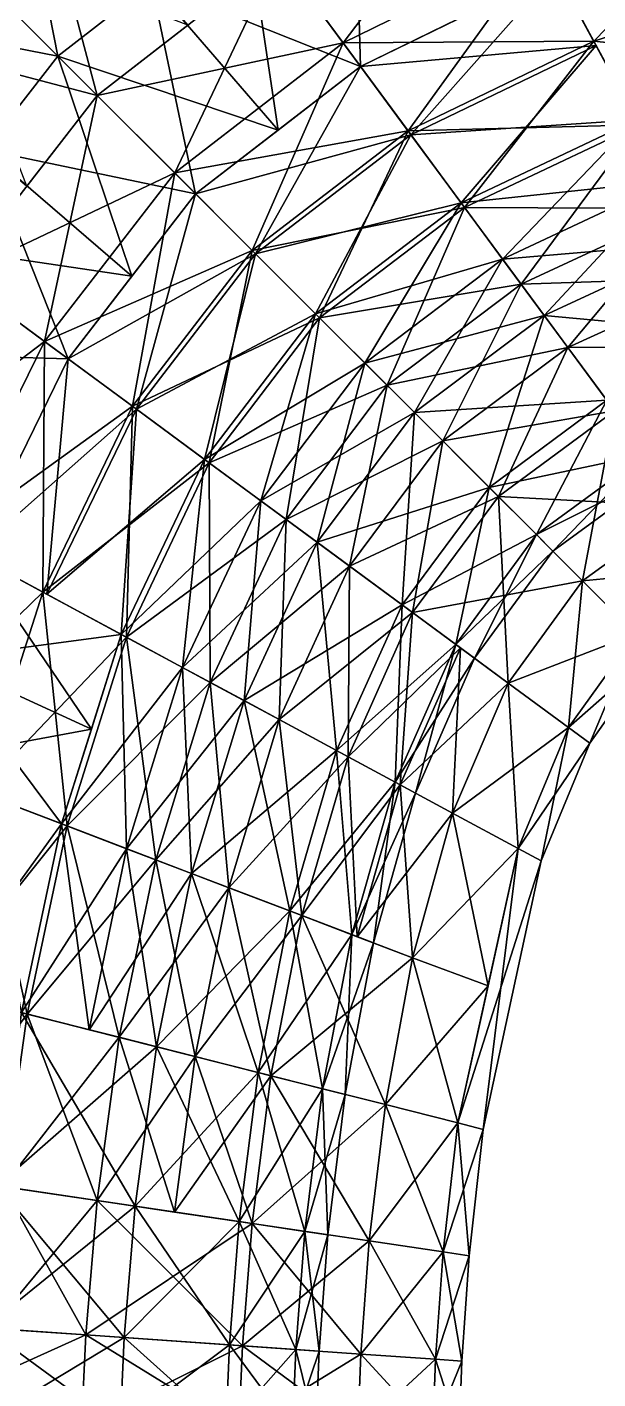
# Model space of a CAD drawing. Extents: x -3.6 to 16, y -16 to 3.6.
# Drawn here: x 2.395 to 3.988, y -6.174 to -2.399 of the extents above; entities that cross this region are included whole.
import ezdxf

# ---------------------------------------------------------------- set-up
doc = ezdxf.new("R2010")
doc.units = 0

msp = doc.modelspace()

# ---------------------------------------------------------------- linework, layer by layer
at = {"layer": 'PipeA_Bend900', "color": 1}
for points in [[(2.056, -2.0559, 3.1349), (2.3518, -1.823, 3.1349), (2.4808, -2.4806, 2.9485)], [(2.7422, -2.2768, 2.9485), (2.4808, -2.4806, 2.9485), (2.3518, -1.823, 3.1349)], [(2.113, -2.1129, -3.5267), (2.4042, -1.8839, -3.5267), (2.5909, -2.5907, -3.3169)], [(2.8434, -2.3944, -3.3169), (2.5909, -2.5907, -3.3169), (2.4042, -1.8839, -3.5267)], [(3.0037, -2.0729, 2.9485), (3.3089, -1.9197, 2.9485), (3.3258, -2.5098, 2.6534)], [(3.096, -2.1981, -3.3169), (3.6877, -1.903, -3.3169), (3.2772, -2.4438, -3.151)], [(3.8324, -2.171, -3.151), (3.2772, -2.4438, -3.151), (3.6877, -1.903, -3.3169)], [(3.5985, -2.3764, 2.6534), (3.3258, -2.5098, 2.6534), (3.3089, -1.9197, 2.9485)], [(3.8324, -2.171, -3.151), (4.4271, -1.9755, -3.151), (3.977, -2.4389, -2.985)], [(4.5356, -2.2593, -2.985), (3.977, -2.4389, -2.985), (4.4271, -1.9755, -3.151)], [(2.056, -2.0559, -3.1349), (1.8231, -2.3519, -3.1349), (2.4808, -2.4806, -2.9484)], [(2.4808, -2.4806, 2.9485), (2.2769, -2.7422, 2.9485), (2.056, -2.0559, 3.1349)], [(2.4808, -2.4806, -2.9484), (2.7422, -2.2768, -2.9484), (2.056, -2.0559, -3.1349)], [(2.7422, -2.2768, 2.9485), (3.0037, -2.0729, 2.9485), (3.0955, -2.6873, 2.6534)], [(3.0037, -2.0729, -2.9484), (2.7422, -2.2768, -2.9484), (3.3258, -2.5098, -2.6534)], [(3.3258, -2.5098, 2.6534), (3.0955, -2.6873, 2.6534), (3.0037, -2.0729, 2.9485)], [(3.3258, -2.5098, -2.6534), (3.5985, -2.3764, -2.6534), (3.0037, -2.0729, -2.9484)], [(2.113, -2.1129, 3.5268), (1.884, -2.4042, 3.5268), (2.5909, -2.5907, 3.317)], [(2.5909, -2.5907, -3.3169), (2.3945, -2.8433, -3.3169), (2.113, -2.1129, -3.5267)], [(2.5909, -2.5907, 3.317), (2.8434, -2.3944, 3.317), (2.113, -2.1129, 3.5268)], [(3.8712, -2.2429, 2.6534), (4.1637, -2.1473, 2.6534), (4.0953, -2.658, 2.2627)], [(4.1637, -2.1473, -2.6534), (3.8712, -2.2429, -2.6534), (4.3598, -2.5747, -2.2626)], [(3.2772, -2.4438, 3.1511), (3.8324, -2.171, 3.1511), (3.096, -2.1981, 3.317)], [(3.2772, -2.4438, -3.151), (3.8324, -2.171, -3.151), (3.4584, -2.6895, -2.985)], [(3.8324, -2.171, 3.1511), (3.2772, -2.4438, 3.1511), (3.977, -2.4389, 2.9851)], [(3.977, -2.4389, -2.985), (3.4584, -2.6895, -2.985), (3.8324, -2.171, -3.151)], [(3.977, -2.4389, 2.9851), (4.5356, -2.2593, 2.9851), (3.8324, -2.171, 3.1511)], [(2.5909, -2.5907, -3.3169), (3.096, -2.1981, -3.3169), (2.8071, -2.8068, -3.151)], [(3.096, -2.1981, 3.317), (2.5909, -2.5907, 3.317), (3.2772, -2.4438, 3.1511)], [(3.2772, -2.4438, -3.151), (2.8071, -2.8068, -3.151), (3.096, -2.1981, -3.3169)], [(3.3258, -2.5098, 2.6534), (3.8712, -2.2429, 2.6534), (3.4662, -2.7001, 2.4581)], [(3.8712, -2.2429, -2.6534), (3.3258, -2.5098, -2.6534), (3.9833, -2.4504, -2.458)], [(3.9833, -2.4504, 2.4581), (3.4662, -2.7001, 2.4581), (3.8712, -2.2429, 2.6534)], [(4.0953, -2.658, -2.2626), (4.3598, -2.5747, -2.2626), (3.8712, -2.2429, -2.6534)], [(3.977, -2.4389, -2.985), (4.5356, -2.2593, -2.985), (4.1031, -2.6724, -2.7652)], [(4.5356, -2.2593, 2.9851), (3.977, -2.4389, 2.9851), (4.6301, -2.5067, 2.7653)], [(2.4808, -2.4806, 2.9485), (2.7422, -2.2768, 2.9485), (2.8651, -2.8649, 2.6534)], [(2.7422, -2.2768, -2.9484), (2.4808, -2.4806, -2.9484), (3.0955, -2.6873, -2.6534)], [(3.0955, -2.6873, 2.6534), (2.8651, -2.8649, 2.6534), (2.7422, -2.2768, 2.9485)], [(3.0955, -2.6873, -2.6534), (3.3258, -2.5098, -2.6534), (2.7422, -2.2768, -2.9484)], [(2.2769, -2.7422, -2.9484), (2.4808, -2.4806, -2.9484), (1.8231, -2.3519, -3.1349)], [(2.3945, -2.8433, 3.317), (2.5909, -2.5907, 3.317), (1.884, -2.4042, 3.5268)], [(2.8071, -2.8068, 3.1511), (3.2772, -2.4438, 3.1511), (2.5909, -2.5907, 3.317)], [(2.8071, -2.8068, -3.151), (3.2772, -2.4438, -3.151), (3.0233, -3.023, -2.985)], [(3.2772, -2.4438, 3.1511), (2.8071, -2.8068, 3.1511), (3.4584, -2.6895, 2.9851)], [(3.4584, -2.6895, -2.985), (3.0233, -3.023, -2.985), (3.2772, -2.4438, -3.151)], [(3.4584, -2.6895, 2.9851), (3.977, -2.4389, 2.9851), (3.2772, -2.4438, 3.1511)], [(3.4662, -2.7001, -2.458), (3.9833, -2.4504, -2.458), (3.3258, -2.5098, -2.6534)], [(3.4584, -2.6895, -2.985), (3.977, -2.4389, -2.985), (3.6163, -2.9036, -2.7652)], [(3.977, -2.4389, 2.9851), (3.4584, -2.6895, 2.9851), (4.1031, -2.6724, 2.7653)], [(3.4662, -2.7001, 2.4581), (3.9833, -2.4504, 2.4581), (3.6065, -2.8904, 2.2627)], [(3.9833, -2.4504, -2.458), (3.4662, -2.7001, -2.458), (4.0953, -2.658, -2.2626)], [(4.0953, -2.658, 2.2627), (3.6065, -2.8904, 2.2627), (3.9833, -2.4504, 2.4581)], [(4.1031, -2.6724, -2.7652), (3.6163, -2.9036, -2.7652), (3.977, -2.4389, -2.985)], [(4.1031, -2.6724, 2.7653), (4.6301, -2.5067, 2.7653), (3.977, -2.4389, 2.9851)], [(2.2769, -2.7422, 2.9485), (2.4808, -2.4806, 2.9485), (2.6875, -3.0954, 2.6534)], [(2.4808, -2.4806, -2.9484), (2.2769, -2.7422, -2.9484), (2.8651, -2.8649, -2.6534)], [(2.8651, -2.8649, 2.6534), (2.6875, -3.0954, 2.6534), (2.4808, -2.4806, 2.9485)], [(2.8651, -2.8649, -2.6534), (3.0955, -2.6873, -2.6534), (2.4808, -2.4806, -2.9484)], [(2.8651, -2.8649, 2.6534), (3.3258, -2.5098, 2.6534), (3.0326, -3.0323, 2.4581)], [(3.3258, -2.5098, -2.6534), (2.8651, -2.8649, -2.6534), (3.4662, -2.7001, -2.458)], [(3.4662, -2.7001, 2.4581), (3.0326, -3.0323, 2.4581), (3.3258, -2.5098, 2.6534)], [(2.1982, -3.096, -3.3169), (2.5909, -2.5907, -3.3169), (2.4439, -3.2771, -3.151)], [(2.5909, -2.5907, 3.317), (2.1982, -3.096, 3.317), (2.8071, -2.8068, 3.1511)], [(2.8071, -2.8068, -3.151), (2.4439, -3.2771, -3.151), (2.5909, -2.5907, -3.3169)], [(3.6163, -2.9036, 2.7653), (4.1031, -2.6724, 2.7653), (3.4584, -2.6895, 2.9851)], [(3.6065, -2.8904, -2.2626), (4.0953, -2.658, -2.2626), (3.4662, -2.7001, -2.458)], [(3.6065, -2.8904, 2.2627), (4.0953, -2.658, 2.2627), (3.7223, -3.0474, 2.0259)], [(4.0953, -2.658, -2.2626), (3.6065, -2.8904, -2.2626), (4.1877, -2.8292, -2.0258)], [(3.6163, -2.9036, -2.7652), (4.1031, -2.6724, -2.7652), (3.7742, -3.1177, -2.5454)], [(4.1031, -2.6724, 2.7653), (3.6163, -2.9036, 2.7653), (4.2291, -2.9058, 2.5455)], [(4.1877, -2.8292, 2.0259), (3.7223, -3.0474, 2.0259), (4.0953, -2.658, 2.2627)], [(4.2291, -2.9058, -2.5454), (3.7742, -3.1177, -2.5454), (4.1031, -2.6724, -2.7652)], [(3.0233, -3.023, 2.9851), (3.4584, -2.6895, 2.9851), (2.8071, -2.8068, 3.1511)], [(3.0326, -3.0323, -2.458), (3.4662, -2.7001, -2.458), (2.8651, -2.8649, -2.6534)], [(3.0233, -3.023, -2.985), (3.4584, -2.6895, -2.985), (3.2117, -3.2114, -2.7652)], [(3.4584, -2.6895, 2.9851), (3.0233, -3.023, 2.9851), (3.6163, -2.9036, 2.7653)], [(3.0326, -3.0323, 2.4581), (3.4662, -2.7001, 2.4581), (3.2, -3.1997, 2.2627)], [(3.4662, -2.7001, -2.458), (3.0326, -3.0323, -2.458), (3.6065, -2.8904, -2.2626)], [(3.6065, -2.8904, 2.2627), (3.2, -3.1997, 2.2627), (3.4662, -2.7001, 2.4581)], [(3.6163, -2.9036, -2.7652), (3.2117, -3.2114, -2.7652), (3.4584, -2.6895, -2.985)], [(2.073, -3.0037, 2.9485), (2.2769, -2.7422, 2.9485), (2.5099, -3.3258, 2.6534)], [(2.2769, -2.7422, -2.9484), (2.073, -3.0037, -2.9484), (2.6875, -3.0954, -2.6534)], [(2.6875, -3.0954, 2.6534), (2.5099, -3.3258, 2.6534), (2.2769, -2.7422, 2.9485)], [(2.6875, -3.0954, -2.6534), (2.8651, -2.8649, -2.6534), (2.2769, -2.7422, -2.9484)], [(2.4439, -3.2771, 3.1511), (2.8071, -2.8068, 3.1511), (2.1982, -3.096, 3.317)], [(2.4439, -3.2771, -3.151), (2.8071, -2.8068, -3.151), (2.6897, -3.4583, -2.985)], [(2.8071, -2.8068, 3.1511), (2.4439, -3.2771, 3.1511), (3.0233, -3.023, 2.9851)], [(3.0233, -3.023, -2.985), (2.6897, -3.4583, -2.985), (2.8071, -2.8068, -3.151)], [(3.7223, -3.0474, -2.0258), (4.1877, -2.8292, -2.0258), (3.6065, -2.8904, -2.2626)], [(3.7223, -3.0474, 2.0259), (4.1877, -2.8292, 2.0259), (3.8381, -3.2045, 1.7891)], [(4.1877, -2.8292, -2.0258), (3.7223, -3.0474, -2.0258), (4.2801, -3.0004, -1.789)], [(4.2801, -3.0004, 1.7891), (3.8381, -3.2045, 1.7891), (4.1877, -2.8292, 2.0259)], [(2.5099, -3.3258, 2.6534), (2.8651, -2.8649, 2.6534), (2.7003, -3.4661, 2.4581)], [(2.8651, -2.8649, -2.6534), (2.5099, -3.3258, -2.6534), (3.0326, -3.0323, -2.458)], [(3.0326, -3.0323, 2.4581), (2.7003, -3.4661, 2.4581), (2.8651, -2.8649, 2.6534)], [(3.2117, -3.2114, 2.7653), (3.6163, -2.9036, 2.7653), (3.0233, -3.023, 2.9851)], [(3.2, -3.1997, -2.2626), (3.6065, -2.8904, -2.2626), (3.0326, -3.0323, -2.458)], [(3.2, -3.1997, 2.2627), (3.6065, -2.8904, 2.2627), (3.3382, -3.3379, 2.0259)], [(3.6065, -2.8904, -2.2626), (3.2, -3.1997, -2.2626), (3.7223, -3.0474, -2.0258)], [(3.2117, -3.2114, -2.7652), (3.6163, -2.9036, -2.7652), (3.4, -3.3997, -2.5454)], [(3.6163, -2.9036, 2.7653), (3.2117, -3.2114, 2.7653), (3.7742, -3.1177, 2.5455)], [(3.7223, -3.0474, 2.0259), (3.3382, -3.3379, 2.0259), (3.6065, -2.8904, 2.2627)], [(3.7742, -3.1177, -2.5454), (3.4, -3.3997, -2.5454), (3.6163, -2.9036, -2.7652)], [(3.7742, -3.1177, 2.5455), (4.2291, -2.9058, 2.5455), (3.6163, -2.9036, 2.7653)], [(3.7742, -3.1177, -2.5454), (4.2291, -2.9058, -2.5454), (3.9044, -3.2944, -2.2791)], [(4.2291, -2.9058, 2.5455), (3.7742, -3.1177, 2.5455), (4.3331, -3.0984, 2.2791)], [(4.3331, -3.0984, -2.2791), (3.9044, -3.2944, -2.2791), (4.2291, -2.9058, -2.5454)], [(2.073, -3.0037, -2.9484), (1.9198, -3.309, -2.9484), (2.5099, -3.3258, -2.6534)], [(2.5099, -3.3258, 2.6534), (2.3765, -3.5985, 2.6534), (2.073, -3.0037, 2.9485)], [(2.5099, -3.3258, -2.6534), (2.6875, -3.0954, -2.6534), (2.073, -3.0037, -2.9484)], [(3.8381, -3.2045, -1.789), (4.2801, -3.0004, -1.789), (3.7223, -3.0474, -2.0258)], [(3.8381, -3.2045, 1.7891), (4.2801, -3.0004, 1.7891), (4.013, -3.4416, 1.2455)], [(4.2801, -3.0004, -1.789), (3.8381, -3.2045, -1.789), (4.4197, -3.259, -1.2455)], [(2.6897, -3.4583, 2.9851), (3.0233, -3.023, 2.9851), (2.4439, -3.2771, 3.1511)], [(2.7003, -3.4661, -2.458), (3.0326, -3.0323, -2.458), (2.5099, -3.3258, -2.6534)], [(2.6897, -3.4583, -2.985), (3.0233, -3.023, -2.985), (2.9038, -3.6162, -2.7652)], [(3.0233, -3.023, 2.9851), (2.6897, -3.4583, 2.9851), (3.2117, -3.2114, 2.7653)], [(2.7003, -3.4661, 2.4581), (3.0326, -3.0323, 2.4581), (2.8906, -3.6064, 2.2627)], [(3.0326, -3.0323, -2.458), (2.7003, -3.4661, -2.458), (3.2, -3.1997, -2.2626)], [(3.2, -3.1997, 2.2627), (2.8906, -3.6064, 2.2627), (3.0326, -3.0323, 2.4581)], [(3.2117, -3.2114, -2.7652), (2.9038, -3.6162, -2.7652), (3.0233, -3.023, -2.985)], [(3.3382, -3.3379, -2.0258), (3.7223, -3.0474, -2.0258), (3.2, -3.1997, -2.2626)], [(3.3382, -3.3379, 2.0259), (3.7223, -3.0474, 2.0259), (3.4764, -3.476, 1.7891)], [(3.7223, -3.0474, -2.0258), (3.3382, -3.3379, -2.0258), (3.8381, -3.2045, -1.789)], [(3.8381, -3.2045, 1.7891), (3.4764, -3.476, 1.7891), (3.7223, -3.0474, 2.0259)], [(2.1982, -3.096, 3.317), (1.9031, -3.6878, 3.317), (2.4439, -3.2771, 3.1511)], [(2.4439, -3.2771, -3.151), (2.1711, -3.8325, -3.151), (2.1982, -3.096, -3.3169)], [(3.4, -3.3997, 2.5455), (3.7742, -3.1177, 2.5455), (3.2117, -3.2114, 2.7653)], [(3.4, -3.3997, -2.5454), (3.7742, -3.1177, -2.5454), (3.5555, -3.5551, -2.2791)], [(3.7742, -3.1177, 2.5455), (3.4, -3.3997, 2.5455), (3.9044, -3.2944, 2.2791)], [(3.9044, -3.2944, -2.2791), (3.5555, -3.5551, -2.2791), (3.7742, -3.1177, -2.5454)], [(3.9044, -3.2944, 2.2791), (4.3331, -3.0984, 2.2791), (3.7742, -3.1177, 2.5455)], [(3.9044, -3.2944, -2.2791), (4.3331, -3.0984, -2.2791), (4.0347, -3.471, -2.0127)], [(4.3331, -3.0984, 2.2791), (3.9044, -3.2944, 2.2791), (4.437, -3.2911, 2.0127)], [(2.8906, -3.6064, -2.2626), (3.2, -3.1997, -2.2626), (2.7003, -3.4661, -2.458)], [(2.8906, -3.6064, 2.2627), (3.2, -3.1997, 2.2627), (3.0477, -3.7222, 2.0259)], [(3.2, -3.1997, -2.2626), (2.8906, -3.6064, -2.2626), (3.3382, -3.3379, -2.0258)], [(3.3382, -3.3379, 2.0259), (3.0477, -3.7222, 2.0259), (3.2, -3.1997, 2.2627)], [(3.4764, -3.476, -1.789), (3.8381, -3.2045, -1.789), (3.3382, -3.3379, -2.0258)], [(3.4764, -3.476, 1.7891), (3.8381, -3.2045, 1.7891), (3.685, -3.6846, 1.2455)], [(3.8381, -3.2045, -1.789), (3.4764, -3.476, -1.789), (4.013, -3.4416, -1.2455)], [(4.013, -3.4416, 1.2455), (3.685, -3.6846, 1.2455), (3.8381, -3.2045, 1.7891)], [(4.013, -3.4416, -1.2455), (4.4197, -3.259, -1.2455), (3.8381, -3.2045, -1.789)], [(2.9038, -3.6162, 2.7653), (3.2117, -3.2114, 2.7653), (2.6897, -3.4583, 2.9851)], [(2.9038, -3.6162, -2.7652), (3.2117, -3.2114, -2.7652), (3.118, -3.774, -2.5454)], [(3.2117, -3.2114, 2.7653), (2.9038, -3.6162, 2.7653), (3.4, -3.3997, 2.5455)], [(3.4, -3.3997, -2.5454), (3.118, -3.774, -2.5454), (3.2117, -3.2114, -2.7652)], [(2.1711, -3.8325, 3.1511), (2.4439, -3.2771, 3.1511), (1.9031, -3.6878, 3.317)], [(2.1711, -3.8325, -3.151), (2.4439, -3.2771, -3.151), (2.439, -3.9771, -2.985)], [(2.4439, -3.2771, 3.1511), (2.1711, -3.8325, 3.1511), (2.6897, -3.4583, 2.9851)], [(2.6897, -3.4583, -2.985), (2.439, -3.9771, -2.985), (2.4439, -3.2771, -3.151)], [(2.3765, -3.5985, -2.6534), (2.5099, -3.3258, -2.6534), (1.9198, -3.309, -2.9484)], [(3.5555, -3.5551, 2.2791), (3.9044, -3.2944, 2.2791), (3.4, -3.3997, 2.5455)], [(3.5555, -3.5551, -2.2791), (3.9044, -3.2944, -2.2791), (3.7109, -3.7105, -2.0127)], [(3.9044, -3.2944, 2.2791), (3.5555, -3.5551, 2.2791), (4.0347, -3.471, 2.0127)], [(4.0347, -3.471, -2.0127), (3.7109, -3.7105, -2.0127), (3.9044, -3.2944, -2.2791)], [(4.0347, -3.471, 2.0127), (4.437, -3.2911, 2.0127), (3.9044, -3.2944, 2.2791)], [(2.243, -3.8713, 2.6534), (2.5099, -3.3258, 2.6534), (2.4506, -3.9833, 2.4581)], [(2.5099, -3.3258, -2.6534), (2.243, -3.8713, -2.6534), (2.7003, -3.4661, -2.458)], [(2.7003, -3.4661, 2.4581), (2.4506, -3.9833, 2.4581), (2.5099, -3.3258, 2.6534)], [(3.0477, -3.7222, -2.0258), (3.3382, -3.3379, -2.0258), (2.8906, -3.6064, -2.2626)], [(3.0477, -3.7222, 2.0259), (3.3382, -3.3379, 2.0259), (3.2047, -3.838, 1.7891)], [(3.3382, -3.3379, -2.0258), (3.0477, -3.7222, -2.0258), (3.4764, -3.476, -1.789)], [(3.4764, -3.476, 1.7891), (3.2047, -3.838, 1.7891), (3.3382, -3.3379, 2.0259)], [(3.118, -3.774, 2.5455), (3.4, -3.3997, 2.5455), (2.9038, -3.6162, 2.7653)], [(3.118, -3.774, -2.5454), (3.4, -3.3997, -2.5454), (3.2946, -3.9043, -2.2791)], [(3.4, -3.3997, 2.5455), (3.118, -3.774, 2.5455), (3.5555, -3.5551, 2.2791)], [(3.5555, -3.5551, -2.2791), (3.2946, -3.9043, -2.2791), (3.4, -3.3997, -2.5454)], [(2.439, -3.9771, 2.9851), (2.6897, -3.4583, 2.9851), (2.1711, -3.8325, 3.1511)], [(2.4506, -3.9833, -2.458), (2.7003, -3.4661, -2.458), (2.243, -3.8713, -2.6534)], [(2.439, -3.9771, -2.985), (2.6897, -3.4583, -2.985), (2.6725, -4.1031, -2.7652)], [(2.6897, -3.4583, 2.9851), (2.439, -3.9771, 2.9851), (2.9038, -3.6162, 2.7653)], [(2.4506, -3.9833, 2.4581), (2.7003, -3.4661, 2.4581), (2.6581, -4.0953, 2.2627)], [(2.7003, -3.4661, -2.458), (2.4506, -3.9833, -2.458), (2.8906, -3.6064, -2.2626)], [(2.8906, -3.6064, 2.2627), (2.6581, -4.0953, 2.2627), (2.7003, -3.4661, 2.4581)], [(2.9038, -3.6162, -2.7652), (2.6725, -4.1031, -2.7652), (2.6897, -3.4583, -2.985)], [(3.685, -3.6846, -1.2455), (4.013, -3.4416, -1.2455), (3.4764, -3.476, -1.789)], [(3.7109, -3.7105, 2.0127), (4.0347, -3.471, 2.0127), (3.5555, -3.5551, 2.2791)], [(3.685, -3.6846, 1.2455), (4.013, -3.4416, 1.2455), (3.8169, -3.8165, 0.6449)], [(4.013, -3.4416, -1.2455), (3.685, -3.6846, -1.2455), (4.1235, -3.5915, -0.6449)], [(3.7109, -3.7105, -2.0127), (4.0347, -3.471, -2.0127), (3.9456, -3.9452, -1.4012)], [(4.0347, -3.471, 2.0127), (3.7109, -3.7105, 2.0127), (4.2314, -3.7378, 1.4012)], [(4.1235, -3.5915, 0.6449), (3.8169, -3.8165, 0.6449), (4.013, -3.4416, 1.2455)], [(4.2314, -3.7378, -1.4012), (3.9456, -3.9452, -1.4012), (4.0347, -3.471, -2.0127)], [(3.2047, -3.838, -1.789), (3.4764, -3.476, -1.789), (3.0477, -3.7222, -2.0258)], [(3.2047, -3.838, 1.7891), (3.4764, -3.476, 1.7891), (3.4419, -4.0128, 1.2455)], [(3.4764, -3.476, -1.789), (3.2047, -3.838, -1.789), (3.685, -3.6846, -1.2455)], [(3.685, -3.6846, 1.2455), (3.4419, -4.0128, 1.2455), (3.4764, -3.476, 1.7891)], [(3.2946, -3.9043, 2.2791), (3.5555, -3.5551, 2.2791), (3.118, -3.774, 2.5455)], [(3.2946, -3.9043, -2.2791), (3.5555, -3.5551, -2.2791), (3.4713, -4.0345, -2.0127)], [(3.5555, -3.5551, 2.2791), (3.2946, -3.9043, 2.2791), (3.7109, -3.7105, 2.0127)], [(3.7109, -3.7105, -2.0127), (3.4713, -4.0345, -2.0127), (3.5555, -3.5551, -2.2791)], [(2.6725, -4.1031, 2.7653), (2.9038, -3.6162, 2.7653), (2.439, -3.9771, 2.9851)], [(2.6581, -4.0953, -2.2626), (2.8906, -3.6064, -2.2626), (2.4506, -3.9833, -2.458)], [(2.6581, -4.0953, 2.2627), (2.8906, -3.6064, 2.2627), (2.8293, -4.1877, 2.0259)], [(2.8906, -3.6064, -2.2626), (2.6581, -4.0953, -2.2626), (3.0477, -3.7222, -2.0258)], [(2.6725, -4.1031, -2.7652), (2.9038, -3.6162, -2.7652), (2.906, -4.2291, -2.5454)], [(2.9038, -3.6162, 2.7653), (2.6725, -4.1031, 2.7653), (3.118, -3.774, 2.5455)], [(3.0477, -3.7222, 2.0259), (2.8293, -4.1877, 2.0259), (2.8906, -3.6064, 2.2627)], [(3.118, -3.774, -2.5454), (2.906, -4.2291, -2.5454), (2.9038, -3.6162, -2.7652)], [(3.8169, -3.8165, -0.6449), (4.1235, -3.5915, -0.6449), (3.685, -3.6846, -1.2455)], [(3.8169, -3.8165, 0.6449), (4.1235, -3.5915, 0.6449), (3.8629, -3.8624)], [(4.1235, -3.5915, -0.6449), (3.8169, -3.8165, -0.6449), (4.162, -3.6437)], [(4.162, -3.6437), (3.8629, -3.8624), (4.1235, -3.5915, 0.6449)], [(3.8629, -3.8624), (4.162, -3.6437), (3.8169, -3.8165, -0.6449)], [(3.4419, -4.0128, -1.2455), (3.685, -3.6846, -1.2455), (3.2047, -3.838, -1.789)], [(3.4419, -4.0128, 1.2455), (3.685, -3.6846, 1.2455), (3.5918, -4.1233, 0.6449)], [(3.685, -3.6846, -1.2455), (3.4419, -4.0128, -1.2455), (3.8169, -3.8165, -0.6449)], [(3.8169, -3.8165, 0.6449), (3.5918, -4.1233, 0.6449), (3.685, -3.6846, 1.2455)], [(2.8293, -4.1877, -2.0258), (3.0477, -3.7222, -2.0258), (2.6581, -4.0953, -2.2626)], [(2.8293, -4.1877, 2.0259), (3.0477, -3.7222, 2.0259), (3.0006, -4.2801, 1.7891)], [(3.0477, -3.7222, -2.0258), (2.8293, -4.1877, -2.0258), (3.2047, -3.838, -1.789)], [(3.2047, -3.838, 1.7891), (3.0006, -4.2801, 1.7891), (3.0477, -3.7222, 2.0259)], [(3.4713, -4.0345, 2.0127), (3.7109, -3.7105, 2.0127), (3.2946, -3.9043, 2.2791)], [(3.4713, -4.0345, -2.0127), (3.7109, -3.7105, -2.0127), (3.7381, -4.2312, -1.4012)], [(3.7109, -3.7105, 2.0127), (3.4713, -4.0345, 2.0127), (3.9456, -3.9452, 1.4012)], [(3.9456, -3.9452, -1.4012), (3.7381, -4.2312, -1.4012), (3.7109, -3.7105, -2.0127)], [(3.9456, -3.9452, 1.4012), (4.2314, -3.7378, 1.4012), (3.7109, -3.7105, 2.0127)], [(2.906, -4.2291, 2.5455), (3.118, -3.774, 2.5455), (2.6725, -4.1031, 2.7653)], [(2.906, -4.2291, -2.5454), (3.118, -3.774, -2.5454), (3.0986, -4.333, -2.2791)], [(3.118, -3.774, 2.5455), (2.906, -4.2291, 2.5455), (3.2946, -3.9043, 2.2791)], [(3.2946, -3.9043, -2.2791), (3.0986, -4.333, -2.2791), (3.118, -3.774, -2.5454)], [(3.9456, -3.9452, -1.4012), (4.2314, -3.7378, -1.4012), (4.0939, -4.0935, -0.7255)], [(4.2314, -3.7378, 1.4012), (3.9456, -3.9452, 1.4012), (4.3557, -3.9064, 0.7255)], [(2.1711, -3.8325, 3.1511), (1.9755, -4.4272, 3.1511), (2.439, -3.9771, 2.9851)], [(2.439, -3.9771, -2.985), (2.2594, -4.5357, -2.985), (2.1711, -3.8325, -3.151)], [(3.0006, -4.2801, -1.789), (3.2047, -3.838, -1.789), (2.8293, -4.1877, -2.0258)], [(3.0006, -4.2801, 1.7891), (3.2047, -3.838, 1.7891), (3.2592, -4.4197, 1.2455)], [(3.2047, -3.838, -1.789), (3.0006, -4.2801, -1.789), (3.4419, -4.0128, -1.2455)], [(3.4419, -4.0128, 1.2455), (3.2592, -4.4197, 1.2455), (3.2047, -3.838, 1.7891)], [(3.5918, -4.1233, -0.6449), (3.8169, -3.8165, -0.6449), (3.4419, -4.0128, -1.2455)], [(3.5918, -4.1233, 0.6449), (3.8169, -3.8165, 0.6449), (3.644, -4.1618)], [(3.8169, -3.8165, -0.6449), (3.5918, -4.1233, -0.6449), (3.8629, -3.8624)], [(3.8629, -3.8624), (3.644, -4.1618), (3.8169, -3.8165, 0.6449)], [(2.1474, -4.1638, 2.6534), (2.243, -3.8713, 2.6534), (2.5748, -4.3598, 2.2627)], [(2.243, -3.8713, -2.6534), (2.1474, -4.1638, -2.6534), (2.6581, -4.0953, -2.2626)], [(2.6581, -4.0953, 2.2627), (2.5748, -4.3598, 2.2627), (2.243, -3.8713, 2.6534)], [(3.644, -4.1618), (3.8629, -3.8624), (3.5918, -4.1233, -0.6449)], [(3.0986, -4.333, 2.2791), (3.2946, -3.9043, 2.2791), (2.906, -4.2291, 2.5455)], [(3.0986, -4.333, -2.2791), (3.2946, -3.9043, -2.2791), (3.2912, -4.437, -2.0127)], [(3.2946, -3.9043, 2.2791), (3.0986, -4.333, 2.2791), (3.4713, -4.0345, 2.0127)], [(3.4713, -4.0345, -2.0127), (3.2912, -4.437, -2.0127), (3.2946, -3.9043, -2.2791)], [(4.0939, -4.0935, 0.7255), (4.3557, -3.9064, 0.7255), (3.9456, -3.9452, 1.4012)], [(3.7381, -4.2312, 1.4012), (3.9456, -3.9452, 1.4012), (3.4713, -4.0345, 2.0127)], [(3.7381, -4.2312, -1.4012), (3.9456, -3.9452, -1.4012), (3.9067, -4.3555, -0.7255)], [(3.9456, -3.9452, 1.4012), (3.7381, -4.2312, 1.4012), (4.0939, -4.0935, 0.7255)], [(4.0939, -4.0935, -0.7255), (3.9067, -4.3555, -0.7255), (3.9456, -3.9452, -1.4012)], [(2.2594, -4.5357, 2.9851), (2.439, -3.9771, 2.9851), (1.9755, -4.4272, 3.1511)], [(2.2594, -4.5357, -2.985), (2.439, -3.9771, -2.985), (2.5067, -4.6301, -2.7652)], [(2.439, -3.9771, 2.9851), (2.2594, -4.5357, 2.9851), (2.6725, -4.1031, 2.7653)], [(2.6725, -4.1031, -2.7652), (2.5067, -4.6301, -2.7652), (2.439, -3.9771, -2.985)], [(3.2592, -4.4197, -1.2455), (3.4419, -4.0128, -1.2455), (3.0006, -4.2801, -1.789)], [(3.2912, -4.437, 2.0127), (3.4713, -4.0345, 2.0127), (3.0986, -4.333, 2.2791)], [(3.2592, -4.4197, 1.2455), (3.4419, -4.0128, 1.2455), (3.4226, -4.5079, 0.6449)], [(3.4419, -4.0128, -1.2455), (3.2592, -4.4197, -1.2455), (3.5918, -4.1233, -0.6449)], [(3.2912, -4.437, -2.0127), (3.4713, -4.0345, -2.0127), (3.4367, -4.5155, -1.7069)], [(3.4713, -4.0345, 2.0127), (3.2912, -4.437, 2.0127), (3.6047, -4.1328, 1.707)], [(3.5918, -4.1233, 0.6449), (3.4226, -4.5079, 0.6449), (3.4419, -4.0128, 1.2455)], [(3.6047, -4.1328, -1.7069), (3.4367, -4.5155, -1.7069), (3.4713, -4.0345, -2.0127)], [(2.5748, -4.3598, -2.2626), (2.6581, -4.0953, -2.2626), (2.1474, -4.1638, -2.6534)], [(2.5067, -4.6301, 2.7653), (2.6725, -4.1031, 2.7653), (2.2594, -4.5357, 2.9851)], [(2.4915, -4.6243, 2.2627), (2.6581, -4.0953, 2.2627), (2.6729, -4.6936, 2.0259)], [(2.6581, -4.0953, -2.2626), (2.4915, -4.6243, -2.2626), (2.8293, -4.1877, -2.0258)], [(2.5067, -4.6301, -2.7652), (2.6725, -4.1031, -2.7652), (2.7541, -4.7246, -2.5454)], [(2.6725, -4.1031, 2.7653), (2.5067, -4.6301, 2.7653), (2.906, -4.2291, 2.5455)], [(2.8293, -4.1877, 2.0259), (2.6729, -4.6936, 2.0259), (2.6581, -4.0953, 2.2627)], [(2.906, -4.2291, -2.5454), (2.7541, -4.7246, -2.5454), (2.6725, -4.1031, -2.7652)], [(3.9067, -4.3555, 0.7255), (4.0939, -4.0935, 0.7255), (3.7381, -4.2312, 1.4012)], [(3.9067, -4.3555, -0.7255), (4.0939, -4.0935, -0.7255), (3.9655, -4.3988)], [(4.0939, -4.0935, 0.7255), (3.9067, -4.3555, 0.7255), (4.1457, -4.1452)], [(4.1457, -4.1452), (3.9655, -4.3988), (4.0939, -4.0935, -0.7255)], [(3.4226, -4.5079, -0.6449), (3.5918, -4.1233, -0.6449), (3.2592, -4.4197, -1.2455)], [(3.4367, -4.5155, 1.707), (3.6047, -4.1328, 1.707), (3.2912, -4.437, 2.0127)], [(3.4226, -4.5079, 0.6449), (3.5918, -4.1233, 0.6449), (3.4796, -4.5386)], [(3.5918, -4.1233, -0.6449), (3.4226, -4.5079, -0.6449), (3.644, -4.1618)], [(3.4367, -4.5155, -1.7069), (3.6047, -4.1328, -1.7069), (3.5821, -4.594, -1.4012)], [(3.6047, -4.1328, 1.707), (3.4367, -4.5155, 1.707), (3.7381, -4.2312, 1.4012)], [(3.644, -4.1618), (3.4796, -4.5386), (3.5918, -4.1233, 0.6449)], [(3.7381, -4.2312, -1.4012), (3.5821, -4.594, -1.4012), (3.6047, -4.1328, -1.7069)], [(3.9655, -4.3988), (4.1457, -4.1452), (3.9067, -4.3555, 0.7255)], [(2.0518, -4.4564, 2.6534), (2.1474, -4.1638, 2.6534), (2.4915, -4.6243, 2.2627)], [(2.1474, -4.1638, -2.6534), (2.0518, -4.4564, -2.6534), (2.5748, -4.3598, -2.2626)], [(2.5748, -4.3598, 2.2627), (2.4915, -4.6243, 2.2627), (2.1474, -4.1638, 2.6534)], [(2.6729, -4.6936, -2.0258), (2.8293, -4.1877, -2.0258), (2.4915, -4.6243, -2.2626)], [(2.6729, -4.6936, 2.0259), (2.8293, -4.1877, 2.0259), (2.8543, -4.7629, 1.7891)], [(2.8293, -4.1877, -2.0258), (2.6729, -4.6936, -2.0258), (3.0006, -4.2801, -1.789)], [(3.0006, -4.2801, 1.7891), (2.8543, -4.7629, 1.7891), (2.8293, -4.1877, 2.0259)], [(3.4796, -4.5386), (3.644, -4.1618), (3.4226, -4.5079, -0.6449)], [(2.7541, -4.7246, 2.5455), (2.906, -4.2291, 2.5455), (2.5067, -4.6301, 2.7653)], [(2.7541, -4.7246, -2.5454), (2.906, -4.2291, -2.5454), (2.9581, -4.8025, -2.2791)], [(2.906, -4.2291, 2.5455), (2.7541, -4.7246, 2.5455), (3.0986, -4.333, 2.2791)], [(3.0986, -4.333, -2.2791), (2.9581, -4.8025, -2.2791), (2.906, -4.2291, -2.5454)], [(3.5821, -4.594, 1.4012), (3.7381, -4.2312, 1.4012), (3.4367, -4.5155, 1.707)], [(3.5821, -4.594, -1.4012), (3.7381, -4.2312, -1.4012), (3.766, -4.6932, -0.7255)], [(3.7381, -4.2312, 1.4012), (3.5821, -4.594, 1.4012), (3.9067, -4.3555, 0.7255)], [(3.9067, -4.3555, -0.7255), (3.766, -4.6932, -0.7255), (3.7381, -4.2312, -1.4012)], [(2.8543, -4.7629, -1.789), (3.0006, -4.2801, -1.789), (2.6729, -4.6936, -2.0258)], [(2.8543, -4.7629, 1.7891), (3.0006, -4.2801, 1.7891), (3.1282, -4.8675, 1.2455)], [(3.0006, -4.2801, -1.789), (2.8543, -4.7629, -1.789), (3.2592, -4.4197, -1.2455)], [(3.2592, -4.4197, 1.2455), (3.1282, -4.8675, 1.2455), (3.0006, -4.2801, 1.7891)], [(2.9581, -4.8025, 2.2791), (3.0986, -4.333, 2.2791), (2.7541, -4.7246, 2.5455)], [(2.9581, -4.8025, -2.2791), (3.0986, -4.333, -2.2791), (3.1622, -4.8805, -2.0127)], [(3.0986, -4.333, 2.2791), (2.9581, -4.8025, 2.2791), (3.2912, -4.437, 2.0127)], [(3.2912, -4.437, -2.0127), (3.1622, -4.8805, -2.0127), (3.0986, -4.333, -2.2791)], [(2.4915, -4.6243, -2.2626), (2.5748, -4.3598, -2.2626), (2.0518, -4.4564, -2.6534)], [(3.766, -4.6932, 0.7255), (3.9067, -4.3555, 0.7255), (3.5821, -4.594, 1.4012)], [(3.766, -4.6932, -0.7255), (3.9067, -4.3555, -0.7255), (3.8301, -4.7278)], [(3.9067, -4.3555, 0.7255), (3.766, -4.6932, 0.7255), (3.9655, -4.3988)], [(3.9655, -4.3988), (3.8301, -4.7278), (3.9067, -4.3555, -0.7255)], [(3.8301, -4.7278), (3.9655, -4.3988), (3.766, -4.6932, 0.7255)], [(3.1282, -4.8675, -1.2455), (3.2592, -4.4197, -1.2455), (2.8543, -4.7629, -1.789)], [(3.1622, -4.8805, 2.0127), (3.2912, -4.437, 2.0127), (2.9581, -4.8025, 2.2791)], [(3.1282, -4.8675, 1.2455), (3.2592, -4.4197, 1.2455), (3.3014, -4.9336, 0.6449)], [(3.2592, -4.4197, -1.2455), (3.1282, -4.8675, -1.2455), (3.4226, -4.5079, -0.6449)], [(3.1622, -4.8805, -2.0127), (3.2912, -4.437, -2.0127), (3.3163, -4.9393, -1.7069)], [(3.2912, -4.437, 2.0127), (3.1622, -4.8805, 2.0127), (3.4367, -4.5155, 1.707)], [(3.4226, -4.5079, 0.6449), (3.3014, -4.9336, 0.6449), (3.2592, -4.4197, 1.2455)], [(3.4367, -4.5155, -1.7069), (3.3163, -4.9393, -1.7069), (3.2912, -4.437, -2.0127)], [(3.3014, -4.9336, -0.6449), (3.4226, -4.5079, -0.6449), (3.1282, -4.8675, -1.2455)], [(3.3163, -4.9393, 1.707), (3.4367, -4.5155, 1.707), (3.1622, -4.8805, 2.0127)], [(3.3014, -4.9336, 0.6449), (3.4226, -4.5079, 0.6449), (3.3617, -4.9567)], [(3.4226, -4.5079, -0.6449), (3.3014, -4.9336, -0.6449), (3.4796, -4.5386)], [(3.3163, -4.9393, -1.7069), (3.4367, -4.5155, -1.7069), (3.4704, -4.9982, -1.4012)], [(3.4367, -4.5155, 1.707), (3.3163, -4.9393, 1.707), (3.5821, -4.594, 1.4012)], [(3.4796, -4.5386), (3.3617, -4.9567), (3.4226, -4.5079, 0.6449)], [(3.5821, -4.594, -1.4012), (3.4704, -4.9982, -1.4012), (3.4367, -4.5155, -1.7069)], [(2.139, -5.0905, -2.985), (2.2594, -4.5357, -2.985), (2.3956, -5.1554, -2.7652)], [(2.2594, -4.5357, 2.9851), (2.139, -5.0905, 2.9851), (2.5067, -4.6301, 2.7653)], [(2.2716, -4.5403, -2.458), (2.1517, -5.0937, -2.458), (2.4915, -4.6243, -2.2626)], [(2.5067, -4.6301, -2.7652), (2.3956, -5.1554, -2.7652), (2.2594, -4.5357, -2.985)], [(2.4915, -4.6243, 2.2627), (2.3798, -5.1514, 2.2627), (2.2716, -4.5403, 2.4581)], [(3.3617, -4.9567), (3.4796, -4.5386), (3.3014, -4.9336, -0.6449)], [(3.4704, -4.9982, 1.4012), (3.5821, -4.594, 1.4012), (3.3163, -4.9393, 1.707)], [(3.4704, -4.9982, -1.4012), (3.5821, -4.594, -1.4012), (3.6818, -5.0763, -0.7255)], [(3.5821, -4.594, 1.4012), (3.4704, -4.9982, 1.4012), (3.766, -4.6932, 0.7255)], [(3.766, -4.6932, -0.7255), (3.6818, -5.0763, -0.7255), (3.5821, -4.594, -1.4012)], [(2.3956, -5.1554, 2.7653), (2.5067, -4.6301, 2.7653), (2.139, -5.0905, 2.9851)], [(2.3798, -5.1514, -2.2626), (2.4915, -4.6243, -2.2626), (2.1517, -5.0937, -2.458)], [(2.3798, -5.1514, 2.2627), (2.4915, -4.6243, 2.2627), (2.568, -5.199, 2.0259)], [(2.4915, -4.6243, -2.2626), (2.3798, -5.1514, -2.2626), (2.6729, -4.6936, -2.0258)], [(2.3956, -5.1554, -2.7652), (2.5067, -4.6301, -2.7652), (2.6523, -5.2203, -2.5454)], [(2.5067, -4.6301, 2.7653), (2.3956, -5.1554, 2.7653), (2.7541, -4.7246, 2.5455)], [(2.6729, -4.6936, 2.0259), (2.568, -5.199, 2.0259), (2.4915, -4.6243, 2.2627)], [(2.7541, -4.7246, -2.5454), (2.6523, -5.2203, -2.5454), (2.5067, -4.6301, -2.7652)], [(2.568, -5.199, -2.0258), (2.6729, -4.6936, -2.0258), (2.3798, -5.1514, -2.2626)], [(2.568, -5.199, 2.0259), (2.6729, -4.6936, 2.0259), (2.7562, -5.2466, 1.7891)], [(2.6729, -4.6936, -2.0258), (2.568, -5.199, -2.0258), (2.8543, -4.7629, -1.789)], [(2.8543, -4.7629, 1.7891), (2.7562, -5.2466, 1.7891), (2.6729, -4.6936, 2.0259)], [(3.6818, -5.0763, 0.7255), (3.766, -4.6932, 0.7255), (3.4704, -4.9982, 1.4012)], [(3.5976, -5.4594, -0.7255), (3.766, -4.6932, -0.7255), (3.668, -5.4773)], [(3.766, -4.6932, 0.7255), (3.5976, -5.4594, 0.7255), (3.8301, -4.7278)], [(3.8301, -4.7278), (3.668, -5.4773), (3.766, -4.6932, -0.7255)], [(2.6523, -5.2203, 2.5455), (2.7541, -4.7246, 2.5455), (2.3956, -5.1554, 2.7653)], [(2.6523, -5.2203, -2.5454), (2.7541, -4.7246, -2.5454), (2.864, -5.2739, -2.2791)], [(2.7541, -4.7246, 2.5455), (2.6523, -5.2203, 2.5455), (2.9581, -4.8025, 2.2791)], [(2.9581, -4.8025, -2.2791), (2.864, -5.2739, -2.2791), (2.7541, -4.7246, -2.5454)], [(3.668, -5.4773), (3.8301, -4.7278), (3.5976, -5.4594, 0.7255)], [(2.7562, -5.2466, -1.789), (2.8543, -4.7629, -1.789), (2.568, -5.199, -2.0258)], [(2.7562, -5.2466, 1.7891), (2.8543, -4.7629, 1.7891), (3.0405, -5.3185, 1.2455)], [(2.8543, -4.7629, -1.789), (2.7562, -5.2466, -1.789), (3.1282, -4.8675, -1.2455)], [(3.1282, -4.8675, 1.2455), (3.0405, -5.3185, 1.2455), (2.8543, -4.7629, 1.7891)], [(2.864, -5.2739, 2.2791), (2.9581, -4.8025, 2.2791), (2.6523, -5.2203, 2.5455)], [(2.864, -5.2739, -2.2791), (2.9581, -4.8025, -2.2791), (3.0757, -5.3274, -2.0127)], [(2.9581, -4.8025, 2.2791), (2.864, -5.2739, 2.2791), (3.1622, -4.8805, 2.0127)], [(3.1622, -4.8805, -2.0127), (3.0757, -5.3274, -2.0127), (2.9581, -4.8025, -2.2791)], [(3.0405, -5.3185, -1.2455), (3.1282, -4.8675, -1.2455), (2.7562, -5.2466, -1.789)], [(3.0405, -5.3185, 1.2455), (3.1282, -4.8675, 1.2455), (3.2201, -5.364, 0.6449)], [(3.1282, -4.8675, -1.2455), (3.0405, -5.3185, -1.2455), (3.3014, -4.9336, -0.6449)], [(3.3014, -4.9336, 0.6449), (3.2201, -5.364, 0.6449), (3.1282, -4.8675, 1.2455)], [(3.0757, -5.3274, 2.0127), (3.1622, -4.8805, 2.0127), (2.864, -5.2739, 2.2791)], [(3.0757, -5.3274, -2.0127), (3.1622, -4.8805, -2.0127), (3.3955, -5.4083, -1.4012)], [(3.1622, -4.8805, 2.0127), (3.0757, -5.3274, 2.0127), (3.4704, -4.9982, 1.4012)], [(3.4704, -4.9982, -1.4012), (3.3955, -5.4083, -1.4012), (3.1622, -4.8805, -2.0127)], [(3.2201, -5.364, -0.6449), (3.3014, -4.9336, -0.6449), (3.0405, -5.3185, -1.2455)], [(3.2201, -5.364, 0.6449), (3.3014, -4.9336, 0.6449), (3.2828, -5.3798)], [(3.3014, -4.9336, -0.6449), (3.2201, -5.364, -0.6449), (3.3617, -4.9567)], [(3.3617, -4.9567), (3.2828, -5.3798), (3.3014, -4.9336, 0.6449)], [(3.2828, -5.3798), (3.3617, -4.9567), (3.2201, -5.364, -0.6449)], [(3.3955, -5.4083, 1.4012), (3.4704, -4.9982, 1.4012), (3.0757, -5.3274, 2.0127)], [(3.3955, -5.4083, -1.4012), (3.4704, -4.9982, -1.4012), (3.5976, -5.4594, -0.7255)], [(3.4704, -4.9982, 1.4012), (3.3955, -5.4083, 1.4012), (3.6818, -5.0763, 0.7255)], [(3.6818, -5.0763, -0.7255), (3.5976, -5.4594, -0.7255), (3.4704, -4.9982, -1.4012)], [(2.139, -5.0905, 2.9851), (2.066, -5.5979, 2.9851), (2.3956, -5.1554, 2.7653)], [(2.3956, -5.1554, -2.7652), (2.3282, -5.637, -2.7652), (2.139, -5.0905, -2.985)], [(3.5976, -5.4594, 0.7255), (3.6818, -5.0763, 0.7255), (3.3955, -5.4083, 1.4012)], [(2.3282, -5.637, 2.7653), (2.3956, -5.1554, 2.7653), (2.066, -5.5979, 2.9851)], [(2.3121, -5.6346, 2.2627), (2.3798, -5.1514, 2.2627), (2.6968, -5.6918, 1.7891)], [(2.3798, -5.1514, -2.2626), (2.3121, -5.6346, -2.2626), (2.7562, -5.2466, -1.789)], [(2.3282, -5.637, -2.7652), (2.3956, -5.1554, -2.7652), (2.5905, -5.676, -2.5454)], [(2.3956, -5.1554, 2.7653), (2.3282, -5.637, 2.7653), (2.6523, -5.2203, 2.5455)], [(2.7562, -5.2466, 1.7891), (2.6968, -5.6918, 1.7891), (2.3798, -5.1514, 2.2627)], [(2.6523, -5.2203, -2.5454), (2.5905, -5.676, -2.5454), (2.3956, -5.1554, -2.7652)], [(2.6968, -5.6918, -1.789), (2.7562, -5.2466, -1.789), (2.3121, -5.6346, -2.2626)], [(2.5905, -5.676, 2.5455), (2.6523, -5.2203, 2.5455), (2.3282, -5.637, 2.7653)], [(2.5905, -5.676, -2.5454), (2.6523, -5.2203, -2.5454), (2.8069, -5.7082, -2.2791)], [(2.6523, -5.2203, 2.5455), (2.5905, -5.676, 2.5455), (2.864, -5.2739, 2.2791)], [(2.864, -5.2739, -2.2791), (2.8069, -5.7082, -2.2791), (2.6523, -5.2203, -2.5454)], [(2.6968, -5.6918, 1.7891), (2.7562, -5.2466, 1.7891), (2.9873, -5.735, 1.2455)], [(2.7562, -5.2466, -1.789), (2.6968, -5.6918, -1.789), (3.0405, -5.3185, -1.2455)], [(3.0405, -5.3185, 1.2455), (2.9873, -5.735, 1.2455), (2.7562, -5.2466, 1.7891)], [(2.8069, -5.7082, 2.2791), (2.864, -5.2739, 2.2791), (2.5905, -5.676, 2.5455)], [(2.8069, -5.7082, -2.2791), (2.864, -5.2739, -2.2791), (3.0233, -5.7404, -2.0127)], [(2.864, -5.2739, 2.2791), (2.8069, -5.7082, 2.2791), (3.0757, -5.3274, 2.0127)], [(3.0757, -5.3274, -2.0127), (3.0233, -5.7404, -2.0127), (2.864, -5.2739, -2.2791)], [(2.9873, -5.735, -1.2455), (3.0405, -5.3185, -1.2455), (2.6968, -5.6918, -1.789)], [(2.9873, -5.735, 1.2455), (3.0405, -5.3185, 1.2455), (3.1708, -5.7623, 0.6449)], [(3.0405, -5.3185, -1.2455), (2.9873, -5.735, -1.2455), (3.2201, -5.364, -0.6449)], [(3.2201, -5.364, 0.6449), (3.1708, -5.7623, 0.6449), (3.0405, -5.3185, 1.2455)], [(3.0233, -5.7404, 2.0127), (3.0757, -5.3274, 2.0127), (2.8069, -5.7082, 2.2791)], [(3.0233, -5.7404, -2.0127), (3.0757, -5.3274, -2.0127), (3.3501, -5.789, -1.4012)], [(3.0757, -5.3274, 2.0127), (3.0233, -5.7404, 2.0127), (3.3955, -5.4083, 1.4012)], [(3.3955, -5.4083, -1.4012), (3.3501, -5.789, -1.4012), (3.0757, -5.3274, -2.0127)], [(3.1708, -5.7623, -0.6449), (3.2201, -5.364, -0.6449), (2.9873, -5.735, -1.2455)], [(3.1708, -5.7623, 0.6449), (3.2201, -5.364, 0.6449), (3.2349, -5.7719)], [(3.2201, -5.364, -0.6449), (3.1708, -5.7623, -0.6449), (3.2828, -5.3798)], [(3.2349, -5.7719), (3.2828, -5.3798), (3.1708, -5.7623, -0.6449)], [(3.2828, -5.3798), (3.2349, -5.7719), (3.2201, -5.364, 0.6449)], [(3.3501, -5.789, 1.4012), (3.3955, -5.4083, 1.4012), (3.0233, -5.7404, 2.0127)], [(3.3501, -5.789, -1.4012), (3.3955, -5.4083, -1.4012), (3.5566, -5.8197, -0.7255)], [(3.3955, -5.4083, 1.4012), (3.3501, -5.789, 1.4012), (3.5976, -5.4594, 0.7255)], [(3.5976, -5.4594, -0.7255), (3.5566, -5.8197, -0.7255), (3.3955, -5.4083, -1.4012)], [(3.5566, -5.8197, 0.7255), (3.5976, -5.4594, 0.7255), (3.3501, -5.789, 1.4012)], [(3.5566, -5.8197, -0.7255), (3.5976, -5.4594, -0.7255), (3.6286, -5.8304)], [(3.5976, -5.4594, 0.7255), (3.5566, -5.8197, 0.7255), (3.668, -5.4773)], [(3.668, -5.4773), (3.6286, -5.8304), (3.5976, -5.4594, -0.7255)], [(3.6286, -5.8304), (3.668, -5.4773), (3.5566, -5.8197, 0.7255)], [(2.2773, -6.0317, 2.2627), (2.3121, -5.6346, 2.2627), (2.6662, -6.0588, 1.7891)], [(2.3121, -5.6346, -2.2626), (2.2773, -6.0317, -2.2626), (2.6968, -5.6918, -1.789)], [(2.2936, -6.0329, -2.7652), (2.3282, -5.637, -2.7652), (2.5588, -6.0513, -2.5454)], [(2.3282, -5.637, 2.7653), (2.2936, -6.0329, 2.7653), (2.5905, -5.676, 2.5455)], [(2.6968, -5.6918, 1.7891), (2.6662, -6.0588, 1.7891), (2.3121, -5.6346, 2.2627)], [(2.5905, -5.676, -2.5454), (2.5588, -6.0513, -2.5454), (2.3282, -5.637, -2.7652)], [(2.6662, -6.0588, -1.789), (2.6968, -5.6918, -1.789), (2.2773, -6.0317, -2.2626)], [(2.5588, -6.0513, 2.5455), (2.5905, -5.676, 2.5455), (2.2936, -6.0329, 2.7653)], [(2.5588, -6.0513, -2.5454), (2.5905, -5.676, -2.5454), (2.9963, -6.0818, -2.0127)], [(2.5905, -5.676, 2.5455), (2.5588, -6.0513, 2.5455), (3.0233, -5.7404, 2.0127)], [(3.0233, -5.7404, -2.0127), (2.9963, -6.0818, -2.0127), (2.5905, -5.676, -2.5454)], [(2.6662, -6.0588, 1.7891), (2.6968, -5.6918, 1.7891), (2.9599, -6.0792, 1.2455)], [(2.6968, -5.6918, -1.789), (2.6662, -6.0588, -1.789), (2.9873, -5.735, -1.2455)], [(2.9873, -5.735, 1.2455), (2.9599, -6.0792, 1.2455), (2.6968, -5.6918, 1.7891)], [(2.9599, -6.0792, -1.2455), (2.9873, -5.735, -1.2455), (2.6662, -6.0588, -1.789)], [(2.9599, -6.0792, 1.2455), (2.9873, -5.735, 1.2455), (3.1455, -6.0922, 0.6449)], [(2.9873, -5.735, -1.2455), (2.9599, -6.0792, -1.2455), (3.1708, -5.7623, -0.6449)], [(3.1708, -5.7623, 0.6449), (3.1455, -6.0922, 0.6449), (2.9873, -5.735, 1.2455)], [(2.9963, -6.0818, 2.0127), (3.0233, -5.7404, 2.0127), (2.5588, -6.0513, 2.5455)], [(3.1455, -6.0922, -0.6449), (3.1708, -5.7623, -0.6449), (2.9599, -6.0792, -1.2455)], [(2.9963, -6.0818, -2.0127), (3.0233, -5.7404, -2.0127), (3.3267, -6.1048, -1.4012)], [(3.0233, -5.7404, 2.0127), (2.9963, -6.0818, 2.0127), (3.3501, -5.789, 1.4012)], [(3.3501, -5.789, -1.4012), (3.3267, -6.1048, -1.4012), (3.0233, -5.7404, -2.0127)], [(3.1455, -6.0922, 0.6449), (3.1708, -5.7623, 0.6449), (3.2102, -6.0967)], [(3.1708, -5.7623, -0.6449), (3.1455, -6.0922, -0.6449), (3.2349, -5.7719)], [(3.2102, -6.0967), (3.2349, -5.7719), (3.1455, -6.0922, -0.6449)], [(3.2349, -5.7719), (3.2102, -6.0967), (3.1708, -5.7623, 0.6449)], [(3.3267, -6.1048, 1.4012), (3.3501, -5.789, 1.4012), (2.9963, -6.0818, 2.0127)], [(3.3267, -6.1048, -1.4012), (3.3501, -5.789, -1.4012), (3.5355, -6.1193, -0.7255)], [(3.3501, -5.789, 1.4012), (3.3267, -6.1048, 1.4012), (3.5566, -5.8197, 0.7255)], [(3.5566, -5.8197, -0.7255), (3.5355, -6.1193, -0.7255), (3.3501, -5.789, -1.4012)], [(3.5355, -6.1193, 0.7255), (3.5566, -5.8197, 0.7255), (3.3267, -6.1048, 1.4012)], [(3.5355, -6.1193, -0.7255), (3.5566, -5.8197, -0.7255), (3.6083, -6.1244)], [(3.5566, -5.8197, 0.7255), (3.5355, -6.1193, 0.7255), (3.6286, -5.8304)], [(3.6083, -6.1244), (3.6286, -5.8304), (3.5355, -6.1193, 0.7255)], [(3.6286, -5.8304), (3.6083, -6.1244), (3.5566, -5.8197, -0.7255)], [(2.0146, -6.2963, -2.985), (2.0285, -6.0144, -2.985), (2.5471, -6.306, -2.5454)], [(2.0285, -6.0144, 2.9851), (2.0146, -6.2963, 2.9851), (2.5588, -6.0513, 2.5455)], [(2.5588, -6.0513, -2.5454), (2.5471, -6.306, -2.5454), (2.0285, -6.0144, -2.985)], [(2.2645, -6.3008, 2.2627), (2.2773, -6.0317, 2.2627), (2.655, -6.308, 1.7891)], [(2.2773, -6.0317, -2.2626), (2.2645, -6.3008, -2.2626), (2.6662, -6.0588, -1.789)], [(2.6662, -6.0588, 1.7891), (2.655, -6.308, 1.7891), (2.2773, -6.0317, 2.2627)], [(2.5471, -6.306, 2.5455), (2.5588, -6.0513, 2.5455), (2.0146, -6.2963, 2.9851)], [(2.655, -6.308, -1.789), (2.6662, -6.0588, -1.789), (2.2645, -6.3008, -2.2626)], [(2.5471, -6.306, -2.5454), (2.5588, -6.0513, -2.5454), (2.9864, -6.3141, -2.0127)], [(2.5588, -6.0513, 2.5455), (2.5471, -6.306, 2.5455), (2.9963, -6.0818, 2.0127)], [(2.9963, -6.0818, -2.0127), (2.9864, -6.3141, -2.0127), (2.5588, -6.0513, -2.5454)], [(2.655, -6.308, 1.7891), (2.6662, -6.0588, 1.7891), (2.9499, -6.3134, 1.2455)], [(2.6662, -6.0588, -1.789), (2.655, -6.308, -1.789), (2.9599, -6.0792, -1.2455)], [(2.9599, -6.0792, 1.2455), (2.9499, -6.3134, 1.2455), (2.6662, -6.0588, 1.7891)], [(2.9864, -6.3141, 2.0127), (2.9963, -6.0818, 2.0127), (2.5471, -6.306, 2.5455)], [(2.9499, -6.3134, -1.2455), (2.9599, -6.0792, -1.2455), (2.655, -6.308, -1.789)], [(2.9499, -6.3134, 1.2455), (2.9599, -6.0792, 1.2455), (3.1362, -6.3169, 0.6449)], [(2.9599, -6.0792, -1.2455), (2.9499, -6.3134, -1.2455), (3.1455, -6.0922, -0.6449)], [(3.1362, -6.3169, -0.6449), (3.1455, -6.0922, -0.6449), (2.9499, -6.3134, -1.2455)], [(3.1455, -6.0922, 0.6449), (3.1362, -6.3169, 0.6449), (2.9599, -6.0792, 1.2455)], [(2.9864, -6.3141, -2.0127), (2.9963, -6.0818, -2.0127), (3.3181, -6.3202, -1.4012)], [(2.9963, -6.0818, 2.0127), (2.9864, -6.3141, 2.0127), (3.3267, -6.1048, 1.4012)], [(3.3181, -6.3202, 1.4012), (3.3267, -6.1048, 1.4012), (2.9864, -6.3141, 2.0127)], [(3.3267, -6.1048, -1.4012), (3.3181, -6.3202, -1.4012), (2.9963, -6.0818, -2.0127)], [(3.1362, -6.3169, 0.6449), (3.1455, -6.0922, 0.6449), (3.2012, -6.3181)], [(3.1455, -6.0922, -0.6449), (3.1362, -6.3169, -0.6449), (3.2102, -6.0967)], [(3.2012, -6.3181), (3.2102, -6.0967), (3.1362, -6.3169, -0.6449)], [(3.2102, -6.0967), (3.2012, -6.3181), (3.1455, -6.0922, 0.6449)], [(3.3181, -6.3202, -1.4012), (3.3267, -6.1048, -1.4012), (3.5278, -6.3241, -0.7255)], [(3.3267, -6.1048, 1.4012), (3.3181, -6.3202, 1.4012), (3.5355, -6.1193, 0.7255)], [(3.5355, -6.1193, -0.7255), (3.5278, -6.3241, -0.7255), (3.3267, -6.1048, -1.4012)], [(3.5278, -6.3241, 0.7255), (3.5355, -6.1193, 0.7255), (3.3181, -6.3202, 1.4012)], [(3.5278, -6.3241, -0.7255), (3.5355, -6.1193, -0.7255), (3.6009, -6.3254)], [(3.5355, -6.1193, 0.7255), (3.5278, -6.3241, 0.7255), (3.6083, -6.1244)], [(3.6009, -6.3254), (3.6083, -6.1244), (3.5278, -6.3241, 0.7255)], [(3.6083, -6.1244), (3.6009, -6.3254), (3.5355, -6.1193, -0.7255)]]:
    msp.add_3dface(points, dxfattribs=at)

doc.saveas('drawing.dxf')
